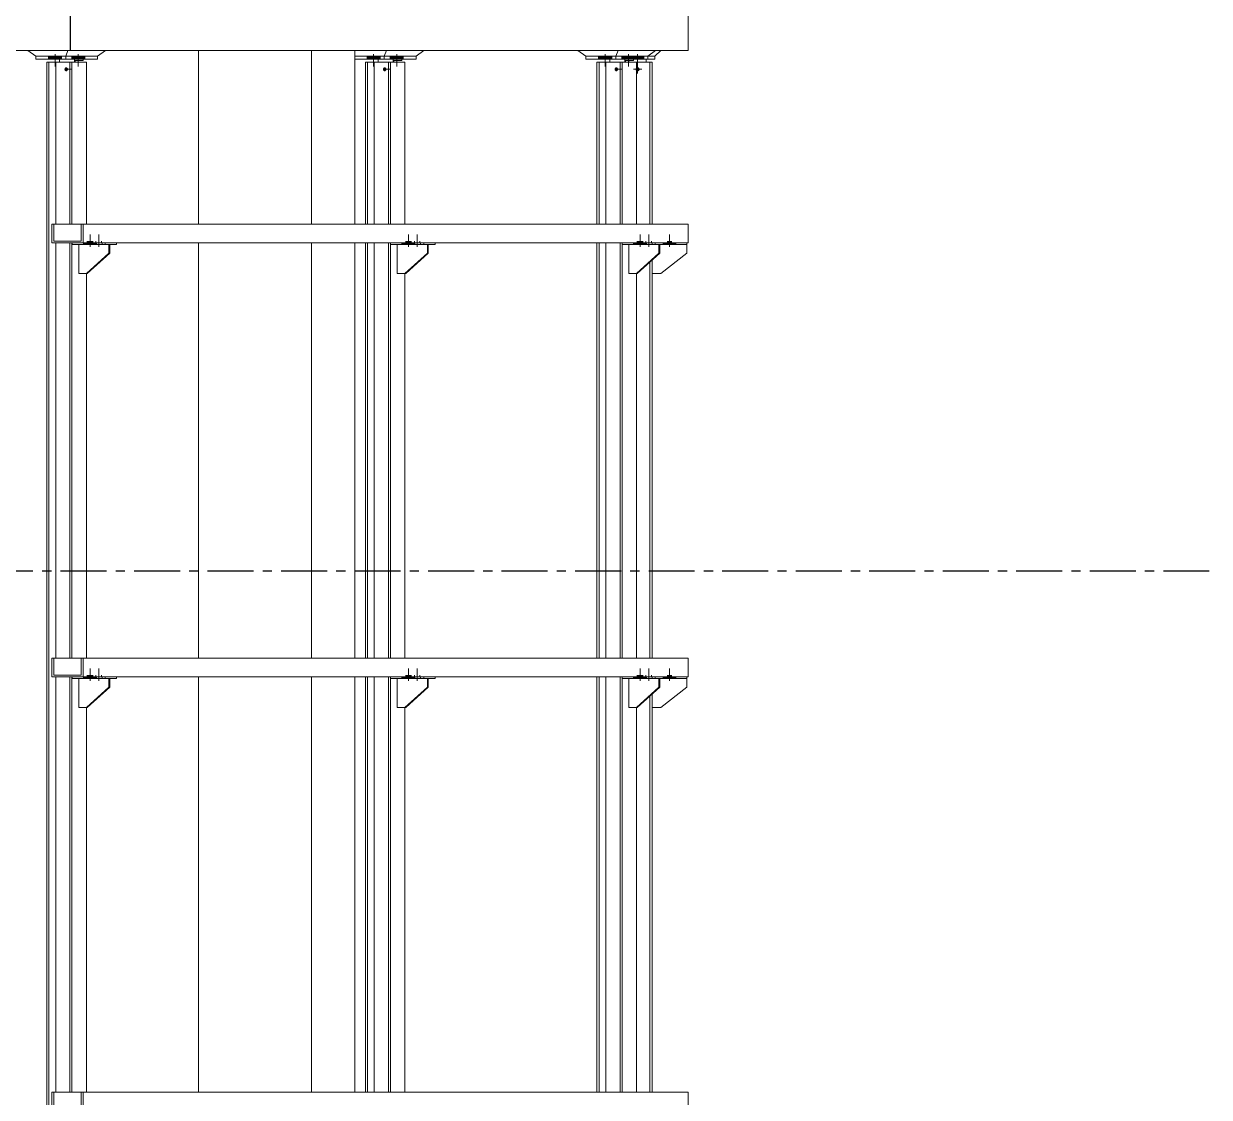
# Model space of a CAD drawing. Header units: millimetres. Extents: x 3774 to 718460, y -768339 to 192544.
# Drawn here: x 455896 to 459992, y -636781 to -633070 of the extents above; entities that cross this region are included whole.
import ezdxf

# ---------------------------------------------------------------- set-up
doc = ezdxf.new("R2010")
doc.units = ezdxf.units.MM
for name, pattern in [('CENTER', [50.8, 31.75, -6.35, 6.35, -6.35]), ('XKITLINE00', [0]), ('XKITLINE02', [4, 2, -2])]:
    doc.linetypes.add(name, pattern=pattern)
doc.layers.add('Bolt', color=7, linetype='Continuous', lineweight=0)
doc.layers.add('Part', color=7, linetype='Continuous', lineweight=0)

# ---------------------------------------------------------------- blocks, each defined once
blk = doc.blocks.new('*A20304912')
at = {"layer": 'Part', "color": 7, "linetype": 'XKITLINE00', "lineweight": 0}
for p, q in [((2578.284987, -81.539902), (2578.284987, -86.339902)), ((2578.284987, -86.339902), (2526.244827, -86.339902))]:
    blk.add_line(p, q, dxfattribs=at)
blk = doc.blocks.new('*A20364918')
at = {"layer": 'Part', "color": 7, "linetype": 'XKITLINE00', "lineweight": 0}
for p, q in [((2594.364986, -86.659902), (2593.935157, -86.659902)), ((2594.300986, -91.139902), (2594.300986, -86.659902)), ((2594.364986, -91.139902), (2594.364986, -86.659902)), ((2594.300986, -103.139902), (2594.300986, -92.198278)), ((2594.364986, -103.139902), (2594.364986, -92.140799)), ((2594.300986, -115.139902), (2594.300986, -104.198278)), ((2594.364986, -115.139902), (2594.364986, -104.140799)), ((2594.300986, -123.219902), (2594.300986, -116.198278)), ((2594.364986, -123.219902), (2594.364986, -116.140799)), ((2594.204986, -123.219902), (2594.364986, -123.219902))]:
    blk.add_line(p, q, dxfattribs=at)
blk = doc.blocks.new('*A20394921')
at = {"layer": 'Part', "color": 7, "linetype": 'XKITLINE00', "lineweight": 0}
for p, q in [((2581.832366, -91.139902), (2581.832366, -86.339902)), ((2584.950057, -91.139902), (2584.950057, -86.339902)), ((2586.150057, -91.139902), (2586.150057, -86.339902)), ((2581.832366, -103.139902), (2581.832366, -91.659902)), ((2584.950057, -103.139902), (2584.950057, -91.659902)), ((2586.150057, -103.139902), (2586.150057, -91.659902)), ((2581.832366, -115.139902), (2581.832366, -103.659902)), ((2584.950057, -115.139902), (2584.950057, -103.659902)), ((2586.150057, -115.139902), (2586.150057, -103.659902))]:
    blk.add_line(p, q, dxfattribs=at)
blk = doc.blocks.new('*A20454927')
at = {"layer": 'Part', "color": 7, "linetype": 'XKITLINE00', "lineweight": 0}
for p, q in [((2578.730517, -86.659902), (2577.637696, -86.659902)), ((2577.637696, -123.219902), (2577.637696, -86.659902)), ((2577.693122, -123.219902), (2577.693122, -86.659902)), ((2577.881122, -91.139902), (2577.881122, -86.659902)), ((2578.275091, -91.139902), (2578.275091, -86.659902)), ((2578.330517, -86.659902), (2578.330517, -91.139902)), ((2578.730517, -91.139902), (2578.730517, -86.659902)), ((2577.881122, -103.139902), (2577.881122, -91.659902)), ((2578.275091, -103.139902), (2578.275091, -91.659902)), ((2578.330517, -103.139902), (2578.330517, -91.659902)), ((2578.730517, -103.139902), (2578.730517, -92.507902)), ((2577.881122, -115.139902), (2577.881122, -103.659902)), ((2578.275091, -115.139902), (2578.275091, -103.659902)), ((2578.330517, -115.139902), (2578.330517, -103.659902)), ((2578.730517, -115.139902), (2578.730517, -104.507902)), ((2577.881122, -123.219902), (2577.881122, -115.659902)), ((2578.275091, -123.219902), (2578.275091, -115.659902)), ((2578.330517, -123.219902), (2578.330517, -115.659902)), ((2578.730517, -123.219902), (2578.730517, -116.507902)), ((2577.944259, -123.219902), (2577.637696, -123.219902)), ((2578.730517, -123.219902), (2578.275091, -123.219902))]:
    blk.add_line(p, q, dxfattribs=at)
blk = doc.blocks.new('*A20474929')
at = {"layer": 'Part', "color": 7, "linetype": 'XKITLINE00', "lineweight": 0}
for p, q in [((2587.532837, -86.659902), (2586.440016, -86.659902)), ((2586.440016, -91.139902), (2586.440016, -86.659902)), ((2586.495442, -91.139902), (2586.495442, -86.659902)), ((2586.683442, -91.139902), (2586.683442, -86.659902)), ((2587.077411, -91.139902), (2587.077411, -86.659902)), ((2587.132837, -86.659902), (2587.132837, -91.139902)), ((2587.532837, -91.139902), (2587.532837, -86.659902)), ((2586.440016, -103.139902), (2586.440016, -91.659902)), ((2586.495442, -103.139902), (2586.495442, -91.659902)), ((2586.683442, -103.139902), (2586.683442, -91.659902)), ((2587.077411, -103.139902), (2587.077411, -91.659902)), ((2587.132837, -103.139902), (2587.132837, -91.659902)), ((2587.532837, -103.139902), (2587.532837, -92.507902)), ((2586.440016, -115.139902), (2586.440016, -103.659902)), ((2586.495442, -115.139902), (2586.495442, -103.659902)), ((2586.683442, -115.139902), (2586.683442, -103.659902)), ((2587.077411, -115.139902), (2587.077411, -103.659902)), ((2587.132837, -115.139902), (2587.132837, -103.659902)), ((2587.532837, -115.139902), (2587.532837, -104.507902)), ((2586.440016, -123.219902), (2586.440016, -115.659902)), ((2586.495442, -123.219902), (2586.495442, -115.659902)), ((2586.683442, -123.219902), (2586.683442, -115.659902)), ((2587.077411, -123.219902), (2587.077411, -115.659902)), ((2587.132837, -123.219902), (2587.132837, -115.659902)), ((2587.532837, -123.219902), (2587.532837, -116.507902)), ((2586.746579, -123.219902), (2586.440016, -123.219902)), ((2587.532837, -123.219902), (2587.077411, -123.219902))]:
    blk.add_line(p, q, dxfattribs=at)
blk = doc.blocks.new('*A20874969')
at = {"layer": 'Part', "color": 7, "linetype": 'XKITLINE00', "lineweight": 0}
for p, q in [((2593.935157, -86.659902), (2592.842336, -86.659902)), ((2592.842336, -91.139902), (2592.842336, -86.659902)), ((2592.897762, -91.139902), (2592.897762, -86.659902)), ((2593.085762, -91.139902), (2593.085762, -86.659902)), ((2593.479731, -91.139902), (2593.479731, -86.659902)), ((2593.535157, -86.659902), (2593.535157, -91.139902)), ((2593.935157, -91.139902), (2593.935157, -86.659902)), ((2592.842336, -103.139902), (2592.842336, -91.659902)), ((2592.897762, -103.139902), (2592.897762, -91.659902)), ((2593.085762, -103.139902), (2593.085762, -91.659902)), ((2593.479731, -103.139902), (2593.479731, -91.659902)), ((2593.535157, -103.139902), (2593.535157, -91.659902)), ((2593.935157, -103.139902), (2593.935157, -92.507902)), ((2592.842336, -115.139902), (2592.842336, -103.659902)), ((2592.897762, -115.139902), (2592.897762, -103.659902)), ((2593.085762, -115.139902), (2593.085762, -103.659902)), ((2593.479731, -115.139902), (2593.479731, -103.659902)), ((2593.535157, -115.139902), (2593.535157, -103.659902)), ((2593.935157, -115.139902), (2593.935157, -104.507902)), ((2592.842336, -123.219902), (2592.842336, -115.659902)), ((2592.897762, -123.219902), (2592.897762, -115.659902)), ((2593.085762, -123.219902), (2593.085762, -115.659902)), ((2593.479731, -123.219902), (2593.479731, -115.659902)), ((2593.535157, -123.219902), (2593.535157, -115.659902)), ((2593.935157, -123.219902), (2593.935157, -116.507902)), ((2593.148899, -123.219902), (2592.842336, -123.219902)), ((2593.935157, -123.219902), (2593.479731, -123.219902))]:
    blk.add_line(p, q, dxfattribs=at)
blk = doc.blocks.new('*A22275109')
at = {"layer": 'Part', "color": 7, "linetype": 'XKITLINE00', "lineweight": 0}
for p, q in [((2595.364993, -103.139902), (2595.36241, -103.139902)), ((2595.364993, -103.659902), (2595.364993, -103.139902)), ((2595.36241, -103.659902), (2595.364993, -103.659902))]:
    blk.add_line(p, q, dxfattribs=at)
blk = doc.blocks.new('*A22285110')
at = {"layer": 'Bolt'}
for points in [[(2594.669, -103.708), (2594.669, -103.66), (2595.021, -103.66), (2595.021, -103.708)], [(2594.789, -103.66), (2594.789, -103.612), (2594.901, -103.612), (2594.901, -103.66)]]:
    blk.add_hatch(color=7, dxfattribs=at).paths.add_polyline_path(points, flags=17)
at = {"layer": 'Bolt', "color": 7, "linetype": 'XKITLINE00', "lineweight": 0}
for p, q in [((2594.845, -103.771), (2594.845, -103.428)), ((2594.669, -103.708), (2594.669, -103.66)), ((2594.789, -103.66), (2594.789, -103.612)), ((2594.901, -103.66), (2594.901, -103.612)), ((2595.021, -103.708), (2595.021, -103.66))]:
    blk.add_line(p, q, dxfattribs=at)
at = {"layer": 'Bolt', "color": 7, "linetype": 'XKITLINE02', "lineweight": 0}
for p, q in [((2594.845, -103.771), (2594.845, -103.428)), ((2594.669, -103.708), (2594.669, -103.66)), ((2594.789, -103.66), (2594.789, -103.612)), ((2594.901, -103.66), (2594.901, -103.612)), ((2595.021, -103.708), (2595.021, -103.66))]:
    blk.add_line(p, q, dxfattribs=at)
blk = doc.blocks.new('*A22295111')
at = {"layer": 'Part', "color": 7, "linetype": 'XKITLINE00', "lineweight": 0}
for p, q in [((2595.324993, -103.707902), (2594.767771, -103.707902)), ((2595.324993, -103.659902), (2595.324993, -103.707902))]:
    blk.add_line(p, q, dxfattribs=at)
blk = doc.blocks.new('*A22305112')
at = {"layer": 'Part', "color": 7, "linetype": 'XKITLINE00', "lineweight": 0}
for p, q in [((2595.324993, -103.947902), (2595.324993, -103.707902)), ((2594.604993, -104.507902), (2595.324993, -103.947902)), ((2594.364993, -104.507902), (2594.604993, -104.507902))]:
    blk.add_line(p, q, dxfattribs=at)
blk = doc.blocks.new('*A22315113')
at = {"layer": 'Part', "color": 7, "linetype": 'XKITLINE00', "lineweight": 0}
for p, q in [((2595.364993, -91.139902), (2595.36241, -91.139902)), ((2595.364993, -91.659902), (2595.364993, -91.139902)), ((2595.36241, -91.659902), (2595.364993, -91.659902))]:
    blk.add_line(p, q, dxfattribs=at)
blk = doc.blocks.new('*A22325114')
at = {"layer": 'Bolt'}
for points in [[(2594.669, -91.708), (2594.669, -91.66), (2595.021, -91.66), (2595.021, -91.708)], [(2594.789, -91.66), (2594.789, -91.612), (2594.901, -91.612), (2594.901, -91.66)]]:
    blk.add_hatch(color=7, dxfattribs=at).paths.add_polyline_path(points, flags=17)
at = {"layer": 'Bolt', "color": 7, "linetype": 'XKITLINE00', "lineweight": 0}
for p, q in [((2594.669, -91.708), (2594.669, -91.66)), ((2594.789, -91.66), (2594.789, -91.612)), ((2594.845, -91.771), (2594.845, -91.428)), ((2594.901, -91.66), (2594.901, -91.612)), ((2595.021, -91.708), (2595.021, -91.66))]:
    blk.add_line(p, q, dxfattribs=at)
at = {"layer": 'Bolt', "color": 7, "linetype": 'XKITLINE02', "lineweight": 0}
for p, q in [((2594.669, -91.708), (2594.669, -91.66)), ((2594.789, -91.66), (2594.789, -91.612)), ((2594.845, -91.771), (2594.845, -91.428)), ((2594.901, -91.66), (2594.901, -91.612)), ((2595.021, -91.708), (2595.021, -91.66))]:
    blk.add_line(p, q, dxfattribs=at)
blk = doc.blocks.new('*A22335115')
at = {"layer": 'Part', "color": 7, "linetype": 'XKITLINE00', "lineweight": 0}
for p, q in [((2595.324993, -91.947902), (2595.324993, -91.707902)), ((2594.604993, -92.507902), (2595.324993, -91.947902)), ((2594.364993, -92.507902), (2594.604993, -92.507902))]:
    blk.add_line(p, q, dxfattribs=at)
blk = doc.blocks.new('*A22345116')
at = {"layer": 'Part', "color": 7, "linetype": 'XKITLINE00', "lineweight": 0}
for p, q in [((2595.324993, -91.707902), (2594.767771, -91.707902)), ((2595.324993, -91.659902), (2595.324993, -91.707902))]:
    blk.add_line(p, q, dxfattribs=at)
blk = doc.blocks.new('*A22355117')
at = {"layer": 'Part', "color": 7, "linetype": 'XKITLINE00', "lineweight": 0}
for p, q in [((2577.771566, -103.659902), (2577.771566, -103.139902)), ((2577.771566, -103.139902), (2595.36241, -103.139902)), ((2577.826989, -103.139902), (2577.826989, -103.611902)), ((2578.582135, -103.611902), (2578.582135, -103.139902)), ((2578.637558, -103.139902), (2578.637558, -103.659902)), ((2595.36241, -103.659902), (2595.36241, -103.139902)), ((2595.36241, -103.659902), (2577.771566, -103.659902)), ((2577.826989, -103.611902), (2578.582135, -103.611902))]:
    blk.add_line(p, q, dxfattribs=at)
blk = doc.blocks.new('*A22365118')
at = {"layer": 'Bolt'}
for points in [[(2578.65, -103.708), (2578.65, -103.66), (2579.011, -103.66), (2579.011, -103.708)], [(2578.754, -103.66), (2578.754, -103.612), (2578.907, -103.612), (2578.907, -103.66)]]:
    blk.add_hatch(color=7, dxfattribs=at).paths.add_polyline_path(points, flags=17)
at = {"layer": 'Bolt', "color": 7, "linetype": 'XKITLINE00', "lineweight": 0}
for p, q in [((2578.83, -103.771), (2578.83, -103.428)), ((2578.65, -103.708), (2578.65, -103.66)), ((2578.754, -103.66), (2578.754, -103.612)), ((2578.907, -103.66), (2578.907, -103.612)), ((2579.011, -103.708), (2579.011, -103.66))]:
    blk.add_line(p, q, dxfattribs=at)
at = {"layer": 'Bolt', "color": 7, "linetype": 'XKITLINE02', "lineweight": 0}
for p, q in [((2579.07, -103.771), (2579.07, -103.428)), ((2578.89, -103.708), (2578.89, -103.66)), ((2578.994, -103.66), (2578.994, -103.612)), ((2579.147, -103.66), (2579.147, -103.612)), ((2579.251, -103.708), (2579.251, -103.66))]:
    blk.add_line(p, q, dxfattribs=at)
blk = doc.blocks.new('*A22385120')
at = {"layer": 'Part', "color": 7, "linetype": 'XKITLINE00', "lineweight": 0}
for p, q in [((2578.334665, -103.707902), (2578.334665, -103.659902)), ((2578.334665, -103.707902), (2579.56605, -103.707902)), ((2579.16605, -103.707902), (2579.16605, -103.659902)), ((2579.56605, -103.707902), (2579.56605, -103.659902))]:
    blk.add_line(p, q, dxfattribs=at)
blk = doc.blocks.new('*A22395121')
at = {"layer": 'Part', "color": 7, "linetype": 'XKITLINE00', "lineweight": 0}
for p, q in [((2578.522665, -103.707902), (2578.522665, -104.507902)), ((2579.35405, -103.947902), (2579.35405, -103.707902)), ((2579.35405, -103.707902), (2579.37805, -103.707902)), ((2579.37805, -103.947902), (2579.37805, -103.707902)), ((2578.730511, -104.507902), (2579.35405, -103.947902)), ((2579.37805, -103.947902), (2578.754511, -104.507902)), ((2579.35405, -103.947902), (2579.37805, -103.947902)), ((2578.522665, -104.507902), (2578.754511, -104.507902))]:
    blk.add_line(p, q, dxfattribs=at)
blk = doc.blocks.new('*A22425124')
at = {"layer": 'Part', "color": 7, "linetype": 'XKITLINE00', "lineweight": 0}
for p, q in [((2587.13567, -103.707902), (2587.13567, -103.659902)), ((2587.13567, -103.707902), (2588.367055, -103.707902)), ((2587.967055, -103.707902), (2587.967055, -103.659902)), ((2588.367055, -103.707902), (2588.367055, -103.659902))]:
    blk.add_line(p, q, dxfattribs=at)
blk = doc.blocks.new('*A22435125')
at = {"layer": 'Part', "color": 7, "linetype": 'XKITLINE00', "lineweight": 0}
for p, q in [((2587.32367, -103.707902), (2587.32367, -104.507902)), ((2588.155055, -103.947902), (2588.155055, -103.707902)), ((2588.155055, -103.707902), (2588.179055, -103.707902)), ((2588.179055, -103.947902), (2588.179055, -103.707902)), ((2587.531516, -104.507902), (2588.155055, -103.947902)), ((2588.179055, -103.947902), (2587.555516, -104.507902)), ((2588.155055, -103.947902), (2588.179055, -103.947902)), ((2587.32367, -104.507902), (2587.555516, -104.507902))]:
    blk.add_line(p, q, dxfattribs=at)
blk = doc.blocks.new('*A22445126')
at = {"layer": 'Bolt'}
for points in [[(2587.451, -103.708), (2587.451, -103.66), (2587.812, -103.66), (2587.812, -103.708)], [(2587.555, -103.66), (2587.555, -103.612), (2587.708, -103.612), (2587.708, -103.66)]]:
    blk.add_hatch(color=7, dxfattribs=at).paths.add_polyline_path(points, flags=17)
at = {"layer": 'Bolt', "color": 7, "linetype": 'XKITLINE00', "lineweight": 0}
for p, q in [((2587.631, -103.771), (2587.631, -103.428)), ((2587.451, -103.708), (2587.451, -103.66)), ((2587.555, -103.66), (2587.555, -103.612)), ((2587.708, -103.66), (2587.708, -103.612)), ((2587.812, -103.708), (2587.812, -103.66))]:
    blk.add_line(p, q, dxfattribs=at)
at = {"layer": 'Bolt', "color": 7, "linetype": 'XKITLINE02', "lineweight": 0}
for p, q in [((2587.871, -103.771), (2587.871, -103.428)), ((2587.691, -103.708), (2587.691, -103.66)), ((2587.795, -103.66), (2587.795, -103.612)), ((2587.948, -103.66), (2587.948, -103.612)), ((2588.052, -103.708), (2588.052, -103.66))]:
    blk.add_line(p, q, dxfattribs=at)
blk = doc.blocks.new('*A22455127')
at = {"layer": 'Bolt'}
for points in [[(2593.852, -103.708), (2593.852, -103.66), (2594.212, -103.66), (2594.212, -103.708)], [(2593.956, -103.66), (2593.956, -103.612), (2594.109, -103.612), (2594.109, -103.66)]]:
    blk.add_hatch(color=7, dxfattribs=at).paths.add_polyline_path(points, flags=17)
at = {"layer": 'Bolt', "color": 7, "linetype": 'XKITLINE00', "lineweight": 0}
for p, q in [((2594.032, -103.771), (2594.032, -103.428)), ((2593.852, -103.708), (2593.852, -103.66)), ((2593.956, -103.66), (2593.956, -103.612)), ((2594.109, -103.66), (2594.109, -103.612)), ((2594.212, -103.708), (2594.212, -103.66))]:
    blk.add_line(p, q, dxfattribs=at)
at = {"layer": 'Bolt', "color": 7, "linetype": 'XKITLINE02', "lineweight": 0}
for p, q in [((2594.272, -103.771), (2594.272, -103.428)), ((2594.092, -103.708), (2594.092, -103.66)), ((2594.196, -103.66), (2594.196, -103.612)), ((2594.349, -103.66), (2594.349, -103.612)), ((2594.452, -103.708), (2594.452, -103.66))]:
    blk.add_line(p, q, dxfattribs=at)
blk = doc.blocks.new('*A22465128')
at = {"layer": 'Part', "color": 7, "linetype": 'XKITLINE00', "lineweight": 0}
for p, q in [((2593.536386, -103.707902), (2593.536386, -103.659902)), ((2593.536386, -103.707902), (2594.767771, -103.707902)), ((2594.367771, -103.707902), (2594.367771, -103.659902)), ((2594.767771, -103.707902), (2594.767771, -103.659902))]:
    blk.add_line(p, q, dxfattribs=at)
blk = doc.blocks.new('*A22475129')
at = {"layer": 'Part', "color": 7, "linetype": 'XKITLINE00', "lineweight": 0}
for p, q in [((2593.724386, -103.707902), (2593.724386, -104.507902)), ((2594.555771, -103.947902), (2594.555771, -103.707902)), ((2594.555771, -103.707902), (2594.579771, -103.707902)), ((2594.579771, -103.947902), (2594.579771, -103.707902)), ((2593.932232, -104.507902), (2594.555771, -103.947902)), ((2594.579771, -103.947902), (2593.956232, -104.507902)), ((2594.555771, -103.947902), (2594.579771, -103.947902)), ((2593.724386, -104.507902), (2593.956232, -104.507902))]:
    blk.add_line(p, q, dxfattribs=at)
blk = doc.blocks.new('*A22485130')
at = {"layer": 'Part', "color": 7, "linetype": 'XKITLINE00', "lineweight": 0}
for p, q in [((2577.771566, -91.659902), (2577.771566, -91.139902)), ((2577.771566, -91.139902), (2595.36241, -91.139902)), ((2577.826989, -91.139902), (2577.826989, -91.611902)), ((2578.582135, -91.611902), (2578.582135, -91.139902)), ((2578.637558, -91.139902), (2578.637558, -91.659902)), ((2595.36241, -91.659902), (2595.36241, -91.139902)), ((2595.36241, -91.659902), (2577.771566, -91.659902)), ((2577.826989, -91.611902), (2578.582135, -91.611902))]:
    blk.add_line(p, q, dxfattribs=at)
blk = doc.blocks.new('*A22495131')
at = {"layer": 'Part', "color": 7, "linetype": 'XKITLINE00', "lineweight": 0}
for p, q in [((2587.13567, -91.707902), (2587.13567, -91.659902)), ((2587.13567, -91.707902), (2588.367055, -91.707902)), ((2587.967055, -91.707902), (2587.967055, -91.659902)), ((2588.367055, -91.707902), (2588.367055, -91.659902))]:
    blk.add_line(p, q, dxfattribs=at)
blk = doc.blocks.new('*A22505132')
at = {"layer": 'Part', "color": 7, "linetype": 'XKITLINE00', "lineweight": 0}
for p, q in [((2587.32367, -91.707902), (2587.32367, -92.507902)), ((2588.155055, -91.947902), (2588.155055, -91.707902)), ((2588.155055, -91.707902), (2588.179055, -91.707902)), ((2588.179055, -91.947902), (2588.179055, -91.707902)), ((2587.531516, -92.507902), (2588.155055, -91.947902)), ((2588.179055, -91.947902), (2587.555516, -92.507902)), ((2588.155055, -91.947902), (2588.179055, -91.947902)), ((2587.32367, -92.507902), (2587.555516, -92.507902))]:
    blk.add_line(p, q, dxfattribs=at)
blk = doc.blocks.new('*A22515133')
at = {"layer": 'Bolt'}
for points in [[(2587.451, -91.708), (2587.451, -91.66), (2587.812, -91.66), (2587.812, -91.708)], [(2587.555, -91.66), (2587.555, -91.612), (2587.708, -91.612), (2587.708, -91.66)]]:
    blk.add_hatch(color=7, dxfattribs=at).paths.add_polyline_path(points, flags=17)
at = {"layer": 'Bolt', "color": 7, "linetype": 'XKITLINE00', "lineweight": 0}
for p, q in [((2587.451, -91.708), (2587.451, -91.66)), ((2587.555, -91.66), (2587.555, -91.612)), ((2587.631, -91.771), (2587.631, -91.428)), ((2587.708, -91.66), (2587.708, -91.612)), ((2587.812, -91.708), (2587.812, -91.66))]:
    blk.add_line(p, q, dxfattribs=at)
at = {"layer": 'Bolt', "color": 7, "linetype": 'XKITLINE02', "lineweight": 0}
for p, q in [((2587.691, -91.708), (2587.691, -91.66)), ((2587.795, -91.66), (2587.795, -91.612)), ((2587.871, -91.771), (2587.871, -91.428)), ((2587.948, -91.66), (2587.948, -91.612)), ((2588.052, -91.708), (2588.052, -91.66))]:
    blk.add_line(p, q, dxfattribs=at)
blk = doc.blocks.new('*A22525134')
at = {"layer": 'Part', "color": 7, "linetype": 'XKITLINE00', "lineweight": 0}
for p, q in [((2578.334665, -91.707902), (2578.334665, -91.659902)), ((2578.334665, -91.707902), (2579.56605, -91.707902)), ((2579.16605, -91.707902), (2579.16605, -91.659902)), ((2579.56605, -91.707902), (2579.56605, -91.659902))]:
    blk.add_line(p, q, dxfattribs=at)
blk = doc.blocks.new('*A22535135')
at = {"layer": 'Part', "color": 7, "linetype": 'XKITLINE00', "lineweight": 0}
for p, q in [((2578.522665, -91.707902), (2578.522665, -92.507902)), ((2579.35405, -91.947902), (2579.35405, -91.707902)), ((2579.35405, -91.707902), (2579.37805, -91.707902)), ((2579.37805, -91.947902), (2579.37805, -91.707902)), ((2578.730511, -92.507902), (2579.35405, -91.947902)), ((2579.37805, -91.947902), (2578.754511, -92.507902)), ((2579.35405, -91.947902), (2579.37805, -91.947902)), ((2578.522665, -92.507902), (2578.754511, -92.507902))]:
    blk.add_line(p, q, dxfattribs=at)
blk = doc.blocks.new('*A22545136')
at = {"layer": 'Bolt'}
for points in [[(2578.65, -91.708), (2578.65, -91.66), (2579.011, -91.66), (2579.011, -91.708)], [(2578.754, -91.66), (2578.754, -91.612), (2578.907, -91.612), (2578.907, -91.66)]]:
    blk.add_hatch(color=7, dxfattribs=at).paths.add_polyline_path(points, flags=17)
at = {"layer": 'Bolt', "color": 7, "linetype": 'XKITLINE00', "lineweight": 0}
for p, q in [((2578.65, -91.708), (2578.65, -91.66)), ((2578.754, -91.66), (2578.754, -91.612)), ((2578.83, -91.771), (2578.83, -91.428)), ((2578.907, -91.66), (2578.907, -91.612)), ((2579.011, -91.708), (2579.011, -91.66))]:
    blk.add_line(p, q, dxfattribs=at)
at = {"layer": 'Bolt', "color": 7, "linetype": 'XKITLINE02', "lineweight": 0}
for p, q in [((2578.89, -91.708), (2578.89, -91.66)), ((2578.994, -91.66), (2578.994, -91.612)), ((2579.07, -91.771), (2579.07, -91.428)), ((2579.147, -91.66), (2579.147, -91.612)), ((2579.251, -91.708), (2579.251, -91.66))]:
    blk.add_line(p, q, dxfattribs=at)
blk = doc.blocks.new('*A22585140')
at = {"layer": 'Part', "color": 7, "linetype": 'XKITLINE00', "lineweight": 0}
for p, q in [((2593.536386, -91.707902), (2593.536386, -91.659902)), ((2593.536386, -91.707902), (2594.767771, -91.707902)), ((2594.367771, -91.707902), (2594.367771, -91.659902)), ((2594.767771, -91.707902), (2594.767771, -91.659902))]:
    blk.add_line(p, q, dxfattribs=at)
blk = doc.blocks.new('*A22595141')
at = {"layer": 'Part', "color": 7, "linetype": 'XKITLINE00', "lineweight": 0}
for p, q in [((2593.724386, -91.707902), (2593.724386, -92.507902)), ((2594.555771, -91.947902), (2594.555771, -91.707902)), ((2594.555771, -91.707902), (2594.579771, -91.707902)), ((2594.579771, -91.947902), (2594.579771, -91.707902)), ((2593.932232, -92.507902), (2594.555771, -91.947902)), ((2594.579771, -91.947902), (2593.956232, -92.507902)), ((2594.555771, -91.947902), (2594.579771, -91.947902)), ((2593.724386, -92.507902), (2593.956232, -92.507902))]:
    blk.add_line(p, q, dxfattribs=at)
blk = doc.blocks.new('*A22605142')
at = {"layer": 'Bolt'}
for points in [[(2593.852, -91.708), (2593.852, -91.66), (2594.212, -91.66), (2594.212, -91.708)], [(2593.956, -91.66), (2593.956, -91.612), (2594.109, -91.612), (2594.109, -91.66)]]:
    blk.add_hatch(color=7, dxfattribs=at).paths.add_polyline_path(points, flags=17)
at = {"layer": 'Bolt', "color": 7, "linetype": 'XKITLINE00', "lineweight": 0}
for p, q in [((2593.852, -91.708), (2593.852, -91.66)), ((2593.956, -91.66), (2593.956, -91.612)), ((2594.032, -91.771), (2594.032, -91.428)), ((2594.109, -91.66), (2594.109, -91.612)), ((2594.212, -91.708), (2594.212, -91.66))]:
    blk.add_line(p, q, dxfattribs=at)
at = {"layer": 'Bolt', "color": 7, "linetype": 'XKITLINE02', "lineweight": 0}
for p, q in [((2594.092, -91.708), (2594.092, -91.66)), ((2594.196, -91.66), (2594.196, -91.612)), ((2594.272, -91.771), (2594.272, -91.428)), ((2594.349, -91.66), (2594.349, -91.612)), ((2594.452, -91.708), (2594.452, -91.66))]:
    blk.add_line(p, q, dxfattribs=at)
blk = doc.blocks.new('*A22625144')
at = {"layer": 'Part', "color": 7, "linetype": 'XKITLINE00', "lineweight": 0}
for p, q in [((2595.364993, -115.139902), (2595.36241, -115.139902)), ((2595.364993, -115.659902), (2595.364993, -115.139902)), ((2595.36241, -115.659902), (2595.364993, -115.659902))]:
    blk.add_line(p, q, dxfattribs=at)
blk = doc.blocks.new('*A22735155')
at = {"layer": 'Part', "color": 7, "linetype": 'XKITLINE00', "lineweight": 0}
for p, q in [((2577.771566, -115.659902), (2577.771566, -115.139902)), ((2577.771566, -115.139902), (2595.36241, -115.139902)), ((2577.826989, -115.139902), (2577.826989, -115.611902)), ((2578.582135, -115.611902), (2578.582135, -115.139902)), ((2578.637558, -115.139902), (2578.637558, -115.659902)), ((2595.36241, -115.659902), (2595.36241, -115.139902)), ((2595.36241, -115.659902), (2577.771566, -115.659902)), ((2577.826989, -115.611902), (2578.582135, -115.611902))]:
    blk.add_line(p, q, dxfattribs=at)
blk = doc.blocks.new('*A23305212')
at = {"layer": 'Bolt'}
for points in [[(2593.249, -86.5), (2593.249, -86.58), (2592.888, -86.58), (2592.888, -86.5)], [(2593.889, -86.5), (2593.889, -86.58), (2593.528, -86.58), (2593.528, -86.5)]]:
    blk.add_hatch(color=7, dxfattribs=at).paths.add_polyline_path(points, flags=17)
at = {"layer": 'Bolt', "color": 7, "linetype": 'XKITLINE00', "lineweight": 0}
for p, q in [((2592.888, -86.5), (2592.888, -86.58)), ((2593.069, -86.437), (2593.069, -86.78)), ((2593.249, -86.5), (2593.249, -86.58)), ((2593.528, -86.5), (2593.528, -86.58)), ((2593.709, -86.437), (2593.709, -86.78)), ((2593.889, -86.5), (2593.889, -86.58))]:
    blk.add_line(p, q, dxfattribs=at)
blk = doc.blocks.new('*A23315213')
at = {"layer": 'Bolt'}
blk.add_hatch(color=7, dxfattribs=at).paths.add_polyline_path([(2593.424, -86.871), (2593.422, -86.881), (2593.417, -86.891), (2593.411, -86.899), (2593.404, -86.906), (2593.395, -86.912), (2593.386, -86.915), (2593.377, -86.916), (2593.367, -86.915), (2593.358, -86.912), (2593.35, -86.906), (2593.342, -86.899), (2593.336, -86.891), (2593.332, -86.881), (2593.329, -86.871), (2593.328, -86.86), (2593.329, -86.849), (2593.332, -86.838), (2593.336, -86.829), (2593.342, -86.82), (2593.35, -86.813), (2593.358, -86.808), (2593.367, -86.805), (2593.377, -86.804), (2593.386, -86.805), (2593.395, -86.808), (2593.404, -86.813), (2593.411, -86.82), (2593.417, -86.829), (2593.422, -86.838), (2593.424, -86.849), (2593.425, -86.86)], flags=17)
at = {"layer": 'Bolt', "color": 7, "linetype": 'XKITLINE00', "lineweight": 0}
blk.add_line((2593.345, -86.86), (2593.517, -86.86), dxfattribs=at)
blk = doc.blocks.new('*A23325214')
at = {"layer": 'Part', "color": 7, "linetype": 'XKITLINE00', "lineweight": 0}
for p, q in [((2593.1929, -86.659902), (2593.1929, -86.579902)), ((2593.608593, -86.659902), (2593.608593, -86.579902)), ((2593.628593, -86.659902), (2593.628593, -86.619902)), ((2593.628593, -86.619902), (2593.848593, -86.619902)), ((2593.848593, -86.619902), (2593.848593, -86.579902))]:
    blk.add_line(p, q, dxfattribs=at)
blk = doc.blocks.new('*A23335215')
at = {"layer": 'Part', "color": 7, "linetype": 'XKITLINE00', "lineweight": 0}
for p, q in [((2592.31449, -86.339902), (2592.533054, -86.499902)), ((2594.244439, -86.499902), (2592.533054, -86.499902)), ((2593.364439, -86.499902), (2593.423003, -86.339902)), ((2594.463003, -86.339902), (2594.244439, -86.499902))]:
    blk.add_line(p, q, dxfattribs=at)
blk = doc.blocks.new('*A23345216')
at = {"layer": 'Part', "color": 7, "linetype": 'XKITLINE00', "lineweight": 0}
for p, q in [((2594.244439, -86.499902), (2592.533054, -86.499902)), ((2592.533054, -86.499902), (2592.533054, -86.579902)), ((2593.364439, -86.579902), (2593.364439, -86.499902)), ((2594.244439, -86.579902), (2594.244439, -86.499902)), ((2592.533054, -86.579902), (2594.244439, -86.579902))]:
    blk.add_line(p, q, dxfattribs=at)
blk = doc.blocks.new('*A23475229')
at = {"layer": 'Part', "color": 7, "linetype": 'XKITLINE00', "lineweight": 0}
for p, q in [((2578.286233, -81.539902), (2578.284987, -81.539902)), ((2578.286233, -86.339902), (2578.286233, -81.539902)), ((2578.286233, -81.539902), (2595.364986, -81.539902)), ((2595.364986, -81.539902), (2595.364986, -86.339902)), ((2578.284987, -86.339902), (2578.286233, -86.339902)), ((2578.286233, -86.339902), (2595.364986, -86.339902))]:
    blk.add_line(p, q, dxfattribs=at)
blk = doc.blocks.new('*A23515233')
at = {"layer": 'Part', "color": 7, "linetype": 'XKITLINE00', "lineweight": 0}
for p, q in [((2587.842119, -86.499902), (2586.150057, -86.499902)), ((2586.962119, -86.499902), (2587.020683, -86.339902)), ((2588.060683, -86.339902), (2587.842119, -86.499902))]:
    blk.add_line(p, q, dxfattribs=at)
blk = doc.blocks.new('*A23525234')
at = {"layer": 'Bolt'}
blk.add_hatch(color=7, dxfattribs=at).paths.add_polyline_path([(2587.022, -86.871), (2587.019, -86.881), (2587.015, -86.891), (2587.009, -86.899), (2587.001, -86.906), (2586.993, -86.912), (2586.984, -86.915), (2586.974, -86.916), (2586.965, -86.915), (2586.956, -86.912), (2586.947, -86.906), (2586.94, -86.899), (2586.934, -86.891), (2586.93, -86.881), (2586.927, -86.871), (2586.926, -86.86), (2586.927, -86.849), (2586.93, -86.838), (2586.934, -86.829), (2586.94, -86.82), (2586.947, -86.813), (2586.956, -86.808), (2586.965, -86.805), (2586.974, -86.804), (2586.984, -86.805), (2586.993, -86.808), (2587.001, -86.813), (2587.009, -86.82), (2587.015, -86.829), (2587.019, -86.838), (2587.022, -86.849), (2587.023, -86.86)], flags=17)
at = {"layer": 'Bolt', "color": 7, "linetype": 'XKITLINE00', "lineweight": 0}
blk.add_line((2586.943, -86.86), (2587.114, -86.86), dxfattribs=at)
blk = doc.blocks.new('*A23535235')
at = {"layer": 'Part', "color": 7, "linetype": 'XKITLINE00', "lineweight": 0}
for p, q in [((2586.150057, -86.499902), (2587.842119, -86.499902)), ((2586.962119, -86.579902), (2586.962119, -86.499902)), ((2587.842119, -86.579902), (2587.842119, -86.499902)), ((2586.150057, -86.579902), (2587.842119, -86.579902))]:
    blk.add_line(p, q, dxfattribs=at)
blk = doc.blocks.new('*A23545236')
at = {"layer": 'Part', "color": 7, "linetype": 'XKITLINE00', "lineweight": 0}
for p, q in [((2586.79058, -86.659902), (2586.79058, -86.579902)), ((2587.206273, -86.659902), (2587.206273, -86.579902)), ((2587.226273, -86.659902), (2587.226273, -86.619902)), ((2587.226273, -86.619902), (2587.446273, -86.619902)), ((2587.446273, -86.619902), (2587.446273, -86.579902))]:
    blk.add_line(p, q, dxfattribs=at)
blk = doc.blocks.new('*A23555237')
at = {"layer": 'Bolt'}
for points in [[(2586.847, -86.5), (2586.847, -86.58), (2586.486, -86.58), (2586.486, -86.5)], [(2587.487, -86.5), (2587.487, -86.58), (2587.126, -86.58), (2587.126, -86.5)]]:
    blk.add_hatch(color=7, dxfattribs=at).paths.add_polyline_path(points, flags=17)
at = {"layer": 'Bolt', "color": 7, "linetype": 'XKITLINE00', "lineweight": 0}
for p, q in [((2586.486, -86.5), (2586.486, -86.58)), ((2586.666, -86.437), (2586.666, -86.78)), ((2586.847, -86.5), (2586.847, -86.58)), ((2587.126, -86.5), (2587.126, -86.58)), ((2587.306, -86.437), (2587.306, -86.78)), ((2587.487, -86.5), (2587.487, -86.58))]:
    blk.add_line(p, q, dxfattribs=at)
blk = doc.blocks.new('*A23565238')
at = {"layer": 'Part', "color": 7, "linetype": 'XKITLINE00', "lineweight": 0}
for p, q in [((2577.98826, -86.659902), (2577.98826, -86.579902)), ((2578.403953, -86.659902), (2578.403953, -86.579902)), ((2578.423953, -86.659902), (2578.423953, -86.619902)), ((2578.423953, -86.619902), (2578.643953, -86.619902)), ((2578.643953, -86.619902), (2578.643953, -86.579902))]:
    blk.add_line(p, q, dxfattribs=at)
blk = doc.blocks.new('*A23625244')
at = {"layer": 'Bolt'}
for points in [[(2578.045, -86.5), (2578.045, -86.58), (2577.684, -86.58), (2577.684, -86.5)], [(2578.685, -86.5), (2578.685, -86.58), (2578.324, -86.58), (2578.324, -86.5)]]:
    blk.add_hatch(color=7, dxfattribs=at).paths.add_polyline_path(points, flags=17)
at = {"layer": 'Bolt', "color": 7, "linetype": 'XKITLINE00', "lineweight": 0}
for p, q in [((2577.684, -86.5), (2577.684, -86.58)), ((2577.864, -86.437), (2577.864, -86.78)), ((2578.045, -86.5), (2578.045, -86.58)), ((2578.324, -86.5), (2578.324, -86.58)), ((2578.504, -86.437), (2578.504, -86.78)), ((2578.685, -86.5), (2578.685, -86.58))]:
    blk.add_line(p, q, dxfattribs=at)
blk = doc.blocks.new('*A23635245')
at = {"layer": 'Bolt'}
blk.add_hatch(color=7, dxfattribs=at).paths.add_polyline_path([(2578.22, -86.871), (2578.217, -86.881), (2578.212, -86.891), (2578.206, -86.899), (2578.199, -86.906), (2578.191, -86.912), (2578.182, -86.915), (2578.172, -86.916), (2578.163, -86.915), (2578.154, -86.912), (2578.145, -86.906), (2578.138, -86.899), (2578.132, -86.891), (2578.127, -86.881), (2578.125, -86.871), (2578.124, -86.86), (2578.125, -86.849), (2578.127, -86.838), (2578.132, -86.829), (2578.138, -86.82), (2578.145, -86.813), (2578.154, -86.808), (2578.163, -86.805), (2578.172, -86.804), (2578.182, -86.805), (2578.191, -86.808), (2578.199, -86.813), (2578.206, -86.82), (2578.212, -86.829), (2578.217, -86.838), (2578.22, -86.849), (2578.221, -86.86)], flags=17)
at = {"layer": 'Bolt', "color": 7, "linetype": 'XKITLINE00', "lineweight": 0}
blk.add_line((2578.14, -86.86), (2578.312, -86.86), dxfattribs=at)
blk = doc.blocks.new('*A23645246')
at = {"layer": 'Part', "color": 7, "linetype": 'XKITLINE00', "lineweight": 0}
for p, q in [((2577.10985, -86.339902), (2577.328414, -86.499902)), ((2579.039799, -86.499902), (2577.328414, -86.499902)), ((2578.159799, -86.499902), (2578.218363, -86.339902)), ((2579.258363, -86.339902), (2579.039799, -86.499902))]:
    blk.add_line(p, q, dxfattribs=at)
blk = doc.blocks.new('*A23655247')
at = {"layer": 'Part', "color": 7, "linetype": 'XKITLINE00', "lineweight": 0}
for p, q in [((2579.039799, -86.499902), (2577.328414, -86.499902)), ((2577.328414, -86.499902), (2577.328414, -86.579902)), ((2578.159799, -86.579902), (2578.159799, -86.499902)), ((2579.039799, -86.579902), (2579.039799, -86.499902)), ((2577.328414, -86.579902), (2579.039799, -86.579902))]:
    blk.add_line(p, q, dxfattribs=at)
blk = doc.blocks.new('*A23865268')
at = {"layer": 'Part', "color": 7, "linetype": 'XKITLINE00', "lineweight": 0}
blk.add_line((2595.364986, -86.339902), (2595.364986, -81.539902), dxfattribs=at)
blk = doc.blocks.new('*A23895271')
at = {"layer": 'Bolt'}
blk.add_hatch(color=7, dxfattribs=at).paths.add_polyline_path([(2594.141, -86.5), (2594.141, -86.58), (2593.789, -86.58), (2593.789, -86.5)], flags=17)
at = {"layer": 'Bolt', "color": 7, "linetype": 'XKITLINE00', "lineweight": 0}
for p, q in [((2593.789, -86.5), (2593.789, -86.58)), ((2593.965, -86.437), (2593.965, -86.78)), ((2594.141, -86.5), (2594.141, -86.58))]:
    blk.add_line(p, q, dxfattribs=at)
at = {"layer": 'Bolt', "color": 7, "linetype": 'XKITLINE02', "lineweight": 0}
for p, q in [((2593.789, -86.5), (2593.789, -86.58)), ((2593.965, -86.437), (2593.965, -86.78)), ((2594.141, -86.5), (2594.141, -86.58))]:
    blk.add_line(p, q, dxfattribs=at)
blk = doc.blocks.new('*A23905272')
at = {"layer": 'Bolt'}
blk.add_hatch(color=7, dxfattribs=at).paths.add_polyline_path([(2594.02, -86.871), (2594.017, -86.881), (2594.012, -86.891), (2594.005, -86.899), (2593.996, -86.906), (2593.986, -86.912), (2593.976, -86.915), (2593.965, -86.916), (2593.954, -86.915), (2593.944, -86.912), (2593.934, -86.906), (2593.925, -86.899), (2593.918, -86.891), (2593.913, -86.881), (2593.91, -86.871), (2593.909, -86.86), (2593.91, -86.849), (2593.913, -86.838), (2593.918, -86.829), (2593.925, -86.82), (2593.934, -86.813), (2593.944, -86.808), (2593.954, -86.805), (2593.965, -86.804), (2593.976, -86.805), (2593.986, -86.808), (2593.996, -86.813), (2594.005, -86.82), (2594.012, -86.829), (2594.017, -86.838), (2594.02, -86.849), (2594.021, -86.86)], flags=17)
at = {"layer": 'Bolt', "color": 7, "linetype": 'XKITLINE00', "lineweight": 0}
for p, q in [((2593.965, -86.748), (2593.965, -86.972)), ((2593.853, -86.86), (2594.077, -86.86))]:
    blk.add_line(p, q, dxfattribs=at)
blk = doc.blocks.new('*A23915273')
at = {"layer": 'Part', "color": 7, "linetype": 'XKITLINE00', "lineweight": 0}
for p, q in [((2593.724986, -86.659902), (2593.724986, -86.619902)), ((2594.204986, -86.659902), (2594.204986, -86.579902))]:
    blk.add_line(p, q, dxfattribs=at)
blk = doc.blocks.new('*A23925274')
at = {"layer": 'Part', "color": 7, "linetype": 'XKITLINE00', "lineweight": 0}
for p, q in [((2594.244439, -86.499902), (2594.444986, -86.499902)), ((2594.444986, -86.499902), (2594.604986, -86.339902))]:
    blk.add_line(p, q, dxfattribs=at)
blk = doc.blocks.new('*A23935275')
at = {"layer": 'Part', "color": 7, "linetype": 'XKITLINE00', "lineweight": 0}
for p, q in [((2594.444986, -86.499902), (2594.244439, -86.499902)), ((2594.444986, -86.579902), (2594.444986, -86.499902)), ((2594.244439, -86.579902), (2594.444986, -86.579902))]:
    blk.add_line(p, q, dxfattribs=at)

msp = doc.modelspace()

# ---------------------------------------------------------------- linework, layer by layer
at = {"color": 7, "linetype": 'CENTER', "ltscale": 5}
msp.add_lwpolyline([(459992.419, -634962.85), (443144.998, -634962.85)], dxfattribs=at)

# ---------------------------------------------------------------- block references
at = {"color": 7, "lineweight": 0, "xscale": 125, "yscale": 125, "zscale": 125}
for name in ['*A20394921', '*A20304912', '*A23475229', '*A23865268', '*A23645246', '*A23655247', '*A23625244', '*A23565238', '*A23515233', '*A23535235', '*A23555237', '*A23545236', '*A23335215', '*A23345216', '*A23305212', '*A23325214', '*A23915273', '*A23895271', '*A23925274', '*A23935275', '*A20454927', '*A23635245', '*A20474929', '*A23525234', '*A20874969', '*A23315213', '*A23905272', '*A20364918', '*A22485130', '*A22315113', '*A22545136', '*A22515133', '*A22605142', '*A22325114', '*A22525134', '*A22535135', '*A22495131', '*A22505132', '*A22585140', '*A22595141', '*A22335115', '*A22345116', '*A22355117', '*A22275109', '*A22385120', '*A22365118', '*A22425124', '*A22445126', '*A22465128', '*A22455127', '*A22285110', '*A22295111', '*A22395121', '*A22435125', '*A22475129', '*A22305112', '*A22735155', '*A22625144']:
    msp.add_blockref(name, (133771.757, -622370.363), dxfattribs=at)

doc.saveas('drawing.dxf')
